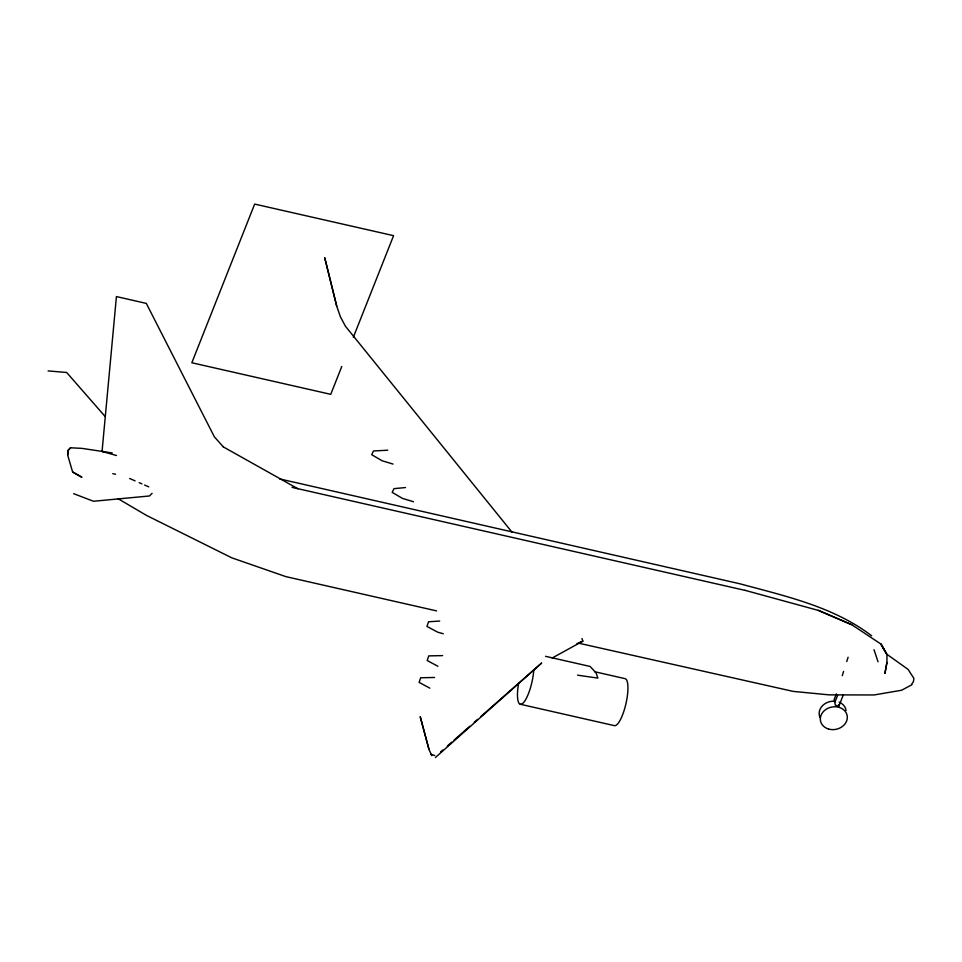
<?xml version="1.0" encoding="UTF-8"?>
<svg xmlns="http://www.w3.org/2000/svg" width="962" height="962" viewBox="0 0 962 962"><rect width="100%" height="100%" fill="white"/><g stroke="black" fill="none" stroke-linecap="round" stroke-linejoin="round"><path stroke-width="1.44" d="M886.928 662.529L884.968 673.268L886.928 662.529L886.988 654.376L881.228 644.263L851.635 624.627L818.289 610.341M67.665 455.098L68.086 450.372L70.539 447.787L81.974 448.376L112.229 452.946M116.474 455.531L102.056 451.418L116.426 296.573L146.308 303.403L214.37 436.844L223.376 446.957M842.255 675.661L843.602 671.404M846.764 661.495L848.111 657.238M341.775 366.498L330.748 394.336L191.835 362.758L254.665 204.088L393.578 235.666L353.343 337.265M836.375 693.867L834.186 699.41L834.763 702.212M837.553 695.514L834.812 702.44L835.389 705.23L838.9 706.024L843.289 694.937M393.049 464.069L382.034 460.75L371.729 454.701L373.484 450.974L387.758 450.216M413.528 501.743L402.513 498.424L392.207 492.388L393.951 488.66L405.507 487.554M911.543 684.391L913.431 681.625L913.888 678.39L908.116 669.432L886.976 654.34M70.551 447.835L68.086 450.372L67.665 455.062L72.619 471.993L81.686 477.32M152.068 493.35L149.459 495.971L93.458 501.262L73.641 493.662M435.377 757.551L541.702 662.974L481.012 716.377M440.56 751.971L442.797 750.011M447.294 746.043L451.779 742.111M454.04 740.115L469.745 726.298M474.266 722.306L477.609 719.384M552.152 658.02L582.84 641.137L581.962 638.491M911.88 684.752L901.622 690.235L874.085 694.961L829.28 694.877L793.217 691.401L578.547 643.157M576.911 643.686L582.84 641.137M439.694 621.055L428.523 621.789L426.96 626.43L437.662 632.166L443.29 633.754M48.1 370.911L66.667 372.486L105.243 416.618M577.561 675.168L597.871 678.114L596.055 672.859L590.091 666.45L545.574 656.324M102.044 451.37L104.99 451.863M442.616 655.603L428.763 655.892L427.2 660.533L437.89 666.269M434.535 677.476L420.683 677.765L419.119 682.407L429.81 688.131M112.77 473.653L115.62 474.254M292.015 487.361L745.057 590.367M436.604 610.894L285.894 576.635L231.818 557.84L146.428 515.367L117.941 498.629M594.708 671.741L625.096 678.655A24.098 6.409 -77.2 0 1 625.961 703.643A24.098 6.409 -77.2 0 1 614.369 725.637L520.31 704.256M279.581 478.908L740.115 583.838C785.521 596.151 833.477 606.673 871.656 635.786M745.045 590.331L818.289 610.377L851.647 624.663M430.952 754.34L434.764 755.519M129.605 478.463L135.077 480.856M139.177 482.659L141.919 483.862M144.661 485.052L148.761 486.856M72.619 471.957L81.77 477.032M223.364 446.921L297.871 488.732M512.061 532.226L345.418 326.214L340.428 316.859L336.736 306.217L324.759 257.888L336.736 306.217M880.939 644.023L886.351 653.487M881.036 644.468L886.447 653.932M428.944 749.29L420.262 716.834L428.944 749.29L431.758 755.687M874.001 649.687L878.041 661.796M838.599 704.605L838.9 706.024M533.754 670.322A24.098 6.409 -77.2 0 1 522.703 703.414A24.098 6.409 -77.2 0 1 518.686 682.96M820.093 717.592A13.6 11.34 -11.8 0 1 834.631 701.202M839.08 702.176A13.6 11.34 -11.8 0 1 846.091 710.461M828.462 729.004A13.6 11.34 -11.8 0 0 847.245 716.053A13.6 11.34 -11.8 0 0 825.757 709.535A13.6 11.34 -11.8 0 0 828.462 729.004"/></g></svg>
